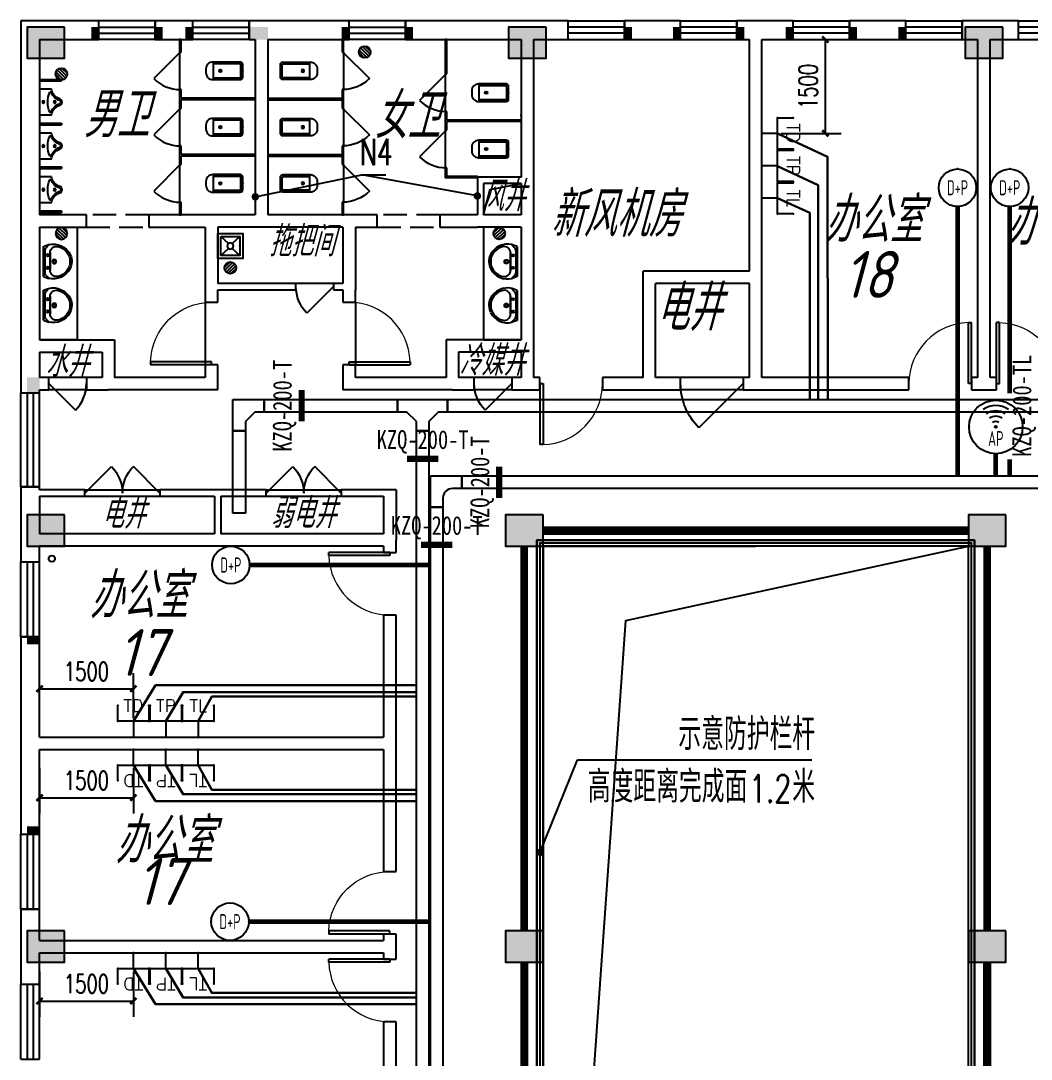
# Model space of a CAD drawing. Extents: x 1398449 to 2142961, y 256969 to 1032940.
# Drawn here: x 1518891 to 1535046, y 581658 to 598258 of the extents above; entities that cross this region are included whole.
import ezdxf
from ezdxf.enums import TextEntityAlignment as Align

# ---------------------------------------------------------------- set-up
doc = ezdxf.new("R2010")
doc.units = 0
doc.header["$LTSCALE"] = 1500
doc.header["$PDSIZE"] = 50
doc.linetypes.add('DASH', pattern=[0.35, 0.25, -0.1])
for name, color, linetype in [('1-建筑底图', 8, 'Continuous'), ('CABLETRAY_PDS', 6, 'Continuous'), ('EQUIP-通讯', 3, 'Continuous'), ('TEL_DIM', 3, 'Continuous'), ('WIRE-综合布线', 5, 'Continuous'), ('光纤点位', 3, 'Continuous'), ('内网桥架', 1, 'Continuous'), ('抗震支吊架', 2, 'Continuous'), ('构造柱', 6, 'Continuous'), ('水', 5, 'Continuous'), ('红机电话', 3, 'Continuous'), ('结构柱子', 253, 'Continuous'), ('蓝机电话', 3, 'Continuous')]:
    doc.layers.add(name, color=color, linetype=linetype)
doc.layers.add('内网线路', color=1, linetype='Continuous', lineweight=30)
doc.styles.add('_TCH_DIM', font='SIMPLEX', dxfattribs={"bigfont": 'GBCBIG'})
doc.styles.add('_TCH_DIM_T3', font='SIMPLEX', dxfattribs={"width": 0.705882, "bigfont": 'GBCBIG'})
doc.styles.add('_TEL_ATTDEF', font='GBENOR', dxfattribs={"width": 0.8, "height": 3, "bigfont": 'GBCBIG'})
doc.styles.add('_TEL_DIM', font='SIMPLEX', dxfattribs={"width": 0.8, "height": 3.5, "bigfont": 'HZTXT'})
doc.styles.add('A_DIM', font='simplex.shx', dxfattribs={"width": 0.7, "bigfont": 'gbcbig.shx'})
doc.styles.add('kzcad', font='', dxfattribs={"width": 0.8})
doc.styles.get("Standard").update_dxf_attribs({"font": 'gbeitc.shx', "bigfont": 'gbcbig.shx'})
doc.styles.get('kzcad').set_extended_font_data('SimSun')
doc.linetypes.add('JIEDI', pattern='A,1.25,-0.25,0.25,-0.25,0.625,["/",Standard,S=0.6,R=0,X=0,Y=-0.3],0.625,-0.25,0.25,-0.25', length=4)
doc.dimstyles.new('_TCH_ARCH&&100', dxfattribs={"dimtxt": 297.5, "dimasz": 100, "dimexe": 250, "dimexo": 300, "dimgap": 126.25, "dimtad": 1, "dimdec": 0, "dimzin": 0, "dimdsep": 46, "dimtxsty": '_TCH_DIM_T3', "dimblk": 'ARCHTICK', "dimcen": 0.09, "dimclrt": 7, "dimazin": 2, "dimtfac": 1, "dimtdec": 0, "dimtix": 1, "dimtmove": 2, "dimatfit": 3, "dimfxl": 1, "dimtolj": 1, "dimtzin": 0, "dimarcsym": 0})

# ---------------------------------------------------------------- blocks, each defined once
blk = doc.blocks.new('gfhtyhtyhrer')
at = {"layer": '构造柱', "color": 0}
for points in [[(-420959, 1373678), (-420959, 1373478), (-421079, 1373678), (-421079, 1373478)], [(-419939, 1373678), (-419939, 1373478), (-420059, 1373678), (-420059, 1373478)], [(-419459, 1373678), (-419459, 1373478), (-419579, 1373678), (-419579, 1373478)], [(-418259, 1373678), (-418259, 1373478), (-418559, 1373678), (-418559, 1373478)], [(-416959, 1373678), (-416959, 1373478), (-417079, 1373678), (-417079, 1373478)], [(-415939, 1373678), (-415939, 1373478), (-416059, 1373678), (-416059, 1373478)], [(-412439, 1373678), (-412439, 1373478), (-412559, 1373678), (-412559, 1373478)], [(-411659, 1373678), (-411659, 1373478), (-411779, 1373678), (-411779, 1373478)], [(-410639, 1373678), (-410639, 1373478), (-410759, 1373678), (-410759, 1373478)], [(-409859, 1373678), (-409859, 1373478), (-409979, 1373678), (-409979, 1373478)], [(-408839, 1373678), (-408839, 1373478), (-408959, 1373678), (-408959, 1373478)], [(-408059, 1373678), (-408059, 1373478), (-408179, 1373678), (-408179, 1373478)], [(-421909, 1367828), (-422109, 1367828), (-421909, 1368078), (-422109, 1368078)], [(-421909, 1363808), (-422109, 1363808), (-421909, 1363928), (-422109, 1363928)], [(-421909, 1360778), (-422109, 1360778), (-421909, 1360898), (-422109, 1360898)]]:
    blk.add_solid(points, dxfattribs=at)
blk = doc.blocks.new('A$C16D95650')
at = {"layer": '结构柱子'}
h = blk.add_hatch(color=6, dxfattribs=at)
h.dxf.hatch_style = 1
h.paths.add_polyline_path([(600, 36500), (0, 36500), (0, 36000), (600, 36000)])
h = blk.add_hatch(color=6, dxfattribs=at)
h.dxf.hatch_style = 1
h.paths.add_polyline_path([(7700, 36500), (7700, 36000), (8300, 36000), (8300, 36500)])
h = blk.add_hatch(color=6, dxfattribs=at)
h.dxf.hatch_style = 1
h.paths.add_polyline_path([(15600, 36500), (15000, 36500), (15000, 36000), (15600, 36000)])
h = blk.add_hatch(color=6, dxfattribs=at)
h.dxf.hatch_style = 1
h.paths.add_polyline_path([(0, 28700), (0, 28200), (600, 28200), (600, 28700)])
h = blk.add_hatch(color=6, dxfattribs=at)
h.dxf.hatch_style = 1
h.paths.add_polyline_path([(7650, 28700), (7650, 28200), (8250, 28200), (8250, 28700)])
h = blk.add_hatch(color=6, dxfattribs=at)
h.dxf.hatch_style = 1
h.paths.add_polyline_path([(15050, 28700), (15050, 28200), (15650, 28200), (15650, 28700)])
h = blk.add_hatch(color=6, dxfattribs=at)
h.dxf.hatch_style = 1
h.paths.add_polyline_path([(0, 22050), (0, 21550), (600, 21550), (600, 22050)])
h = blk.add_hatch(color=6, dxfattribs=at)
h.dxf.hatch_style = 1
h.paths.add_polyline_path([(7650, 22050), (7650, 21550), (8250, 21550), (8250, 22050)])
h = blk.add_hatch(color=6, dxfattribs=at)
h.dxf.hatch_style = 1
h.paths.add_polyline_path([(15650, 22050), (15050, 22050), (15050, 21550), (15650, 21550)])
at = {"layer": '结构柱子', "color": 6}
for points in [[(600, 36500), (0, 36500), (0, 36000), (600, 36000)], [(8300, 36500), (7700, 36500), (7700, 36000), (8300, 36000)], [(15600, 36500), (15000, 36500), (15000, 36000), (15600, 36000)], [(600, 28700), (0, 28700), (0, 28200), (600, 28200)], [(8250, 28700), (7650, 28700), (7650, 28200), (8250, 28200)], [(15650, 28700), (15050, 28700), (15050, 28200), (15650, 28200)], [(600, 22050), (0, 22050), (0, 21550), (600, 21550)], [(8250, 22050), (7650, 22050), (7650, 21550), (8250, 21550)], [(15650, 22050), (15050, 22050), (15050, 21550), (15650, 21550)]]:
    blk.add_lwpolyline(points, close=True, dxfattribs=at)
blk = doc.blocks.new('shui2')
at = {"layer": '水'}
blk.add_circle((450438, 452508), 50, dxfattribs=at)
blk = doc.blocks.new('_E6')
for p, q in [((240, 0), (-240, 0)), ((-237, 0), (239, 0)), ((240, 0), (270, -79)), ((-213, -36), (-271, -91)), ((-240, 0), (-270, -79)), ((-179, -23), (181, -23)), ((141, -105), (-141, -105)), ((-141, -105), (141, -105)), ((217, -37), (274, -95))]:
    blk.add_line(p, q)
for centre, radius in [((-99, -65), 16.3), ((2, -172), 31.6), ((2, -172), 23), ((101, -65), 16.3)]:
    blk.add_circle(centre, radius)
for centre, radius, start, end in [((28, -152), 307, 166.1751, 244.7296), ((-141, -205), 100, 90, 190.5602), ((-179, -73), 50, 90, 133.181), ((-28, -152), 307, 297.0639, 13.8249), ((141, -205), 100, 349.4398, 90), ((181, -73), 50, 44.5607, 90), ((0, -179), 243, 190.5602, 349.4398), ((0, -201), 250, 245.8071, 296.4628), ((28, -152), 307, 266.589, 266.5936)]:
    blk.add_arc(centre, radius, start, end)
at = {"width": 0.8, "flags": 9}
for tag in ['XSIZE', 'YSIZE']:
    blk.add_attdef(tag, (0, 0), '', height=0.5, dxfattribs=at)
blk = doc.blocks.new('$lvtry$00000191')
for p, q in [((-150, -150), (-39, -269)), ((39, -269), (150, -150)), ((-150, -450), (-39, -331)), ((39, -331), (150, -450))]:
    blk.add_line(p, q)
for points in [[(200, -500), (200, -100), (-200, -100), (-200, -500)], [(150, -450), (150, -150), (-150, -150), (-150, -450)]]:
    blk.add_lwpolyline(points, close=True)
blk.add_circle((0, -300), 50)
blk.add_point((0, -150))
blk = doc.blocks.new('$DorLib2D$00000114')
at = {"color": 0}
blk.add_line((0.5, 0), (-0.207, 0.707), dxfattribs=at)
blk.add_arc((0.5, 0), 1, 135, 180, dxfattribs=at)
blk = doc.blocks.new('$DorLib2D$00000213')
at = {"color": 0, "linetype": 'DASH', "const_width": 0.02}
blk.add_lwpolyline([(0.5, 0), (-0.5, 0)], dxfattribs=at)
blk = doc.blocks.new('$TCHSYS$WIN2D')
for p, q in [((-0.5, 0.5), (0.5, 0.5)), ((-0.5, 0.5), (-0.5, -0.5)), ((0.5, 0.5), (0.5, -0.5)), ((0.5, 0.167), (-0.5, 0.167)), ((0.5, -0.167), (-0.5, -0.167)), ((-0.5, -0.5), (0.5, -0.5))]:
    blk.add_line(p, q)
blk = doc.blocks.new('$TwtSys$00000141')
for p, q in [((-94, 8), (-10, 92)), ((-94, 8), (-10, 92)), ((-87, -35), (35, 87)), ((-87, -35), (35, 87)), ((-66, -66), (66, 66)), ((-66, -66), (66, 66)), ((-32, -87), (88, 33)), ((-32, -87), (88, 33)), ((11, -92), (92, -11)), ((11, -92), (92, -11))]:
    blk.add_line(p, q)
blk.add_circle((0, 0), 94)
blk.add_circle((0, 0), 94)
blk = doc.blocks.new('$lvtry$00000200')
at = {"color": 0}
for p, q in [((-110, -40, 0), (-110, -470, 0)), ((100, -30, 0), (-100, -30, 0)), ((110, -470, 0), (110, -40, 0))]:
    blk.add_line(p, q, dxfattribs=at)
at = {"color": 0, "elevation": 0}
blk.add_lwpolyline([(100, 0), (-100, 0, 0.414214), (-140, -40), (-140, -480, 0.414214), (-30, -590), (30, -590, 0.414214), (140, -480), (140, -40, 0.414214)], format="xyb", close=True, dxfattribs=at)
blk.add_lwpolyline([(140, -470), (-140, -470)], dxfattribs=at)
at = {"color": 0}
blk.add_circle((0, -359, 0), 20, dxfattribs=at)
for centre, start, end in [((-100, -40, 0), 90, 180), ((100, -40, 0), 0, 90)]:
    blk.add_arc(centre, 10, start, end, dxfattribs=at)
for p in [(0, 0), (0, -359, 0)]:
    blk.add_point(p, dxfattribs=at)
blk = doc.blocks.new('$lvtry$00000222')
at = {"color": 0, "elevation": 0}
blk.add_lwpolyline([(-205, -191), (-205, 0), (205, 0), (205, -191, 0.268068), (51, -323, -0.317765), (0, -360, -0.317765), (-51, -323, 0.268068)], format="xyb", close=True, dxfattribs=at)
at = {"color": 0}
for centre in [(0, -60, 0), (0, -242, 0)]:
    blk.add_circle(centre, 20, dxfattribs=at)
for centre, radius, start, end in [((-152, -175, 0), 10, 114.1084, 248.1394), ((5, -526, 0), 395, 66.6675, 114.1084), ((158, -173, 0), 10, 290.4941, 66.6675), ((-243, -401, 0), 233, 19.2639, 68.1394), ((0, -316, 0), 24, 199.2639, 269.4998), ((0, -316, 0), 24, 270.5002, 340.7361), ((243, -401, 0), 233, 110.4941, 160.7361)]:
    blk.add_arc(centre, radius, start, end, dxfattribs=at)
for p in [(0, -60, 0), (0, -242, 0)]:
    blk.add_point(p, dxfattribs=at)
blk = doc.blocks.new('$DorLib2D$00000001')
for p, q in [((0.45, 0.975), (0.5, 0.975)), ((0.45, 0), (0.45, 0.975)), ((0.5, 0), (0.5, 0.975)), ((0.5, 0), (0.45, 0))]:
    blk.add_line(p, q)
at = {"lineweight": 13}
blk.add_arc((0.475, 0), 0.975, 91.4693, 180, dxfattribs=at)
blk = doc.blocks.new('$DorLib2D$00000116')
at = {"color": 0}
for p, q in [((-0.5, 0), (-0.146, 0.354)), ((0.5, 0), (0.146, 0.354))]:
    blk.add_line(p, q, dxfattribs=at)
for centre, start, end in [((-0.5, 0), 0, 45), ((0.5, 0), 135, 180)]:
    blk.add_arc(centre, 0.5, start, end, dxfattribs=at)
blk = doc.blocks.new('1-三层建筑底图')
at = {"layer": '1-建筑底图'}
for p, q in [((1050, 36600), (-200, 36600)), ((-200, 36600), (-200, 33400)), ((1050, 36300), (1050, 36600)), ((2550, 36600), (1950, 36600)), ((1950, 36600), (1950, 36300)), ((2550, 36300), (2550, 36600)), ((3650, 36600), (3450, 36600)), ((3450, 36600), (3450, 36300)), ((5050, 36600), (3650, 36600)), ((5050, 36300), (5050, 36600)), ((7900, 36600), (5950, 36600)), ((5950, 36600), (5950, 36300)), ((8550, 36600), (7900, 36600)), ((8550, 36300), (8550, 36600)), ((10350, 36600), (9450, 36600)), ((9450, 36600), (9450, 36300)), ((10350, 36300), (10350, 36600)), ((11550, 36600), (11250, 36600)), ((11250, 36600), (11250, 36300)), ((12150, 36600), (11550, 36600)), ((12150, 36300), (12150, 36600)), ((13950, 36600), (13050, 36600)), ((13050, 36600), (13050, 36300)), ((13950, 36300), (13950, 36600)), ((15200, 36600), (14850, 36600)), ((14850, 36600), (14850, 36300)), ((15750, 36600), (15200, 36600)), ((15750, 36300), (15750, 36600)), ((100, 36300), (1050, 36300)), ((100, 36300), (100, 33500)), ((1950, 36300), (2550, 36300)), ((2337.5, 36300), (2337.5, 36100)), ((2362.5, 36300), (2337.5, 36300)), ((2362.5, 36100), (2362.5, 36300)), ((3450, 36300), (3550, 36300)), ((3550, 36300), (3550, 33500)), ((3750, 36300), (5050, 36300)), ((3750, 36300), (3750, 33500)), ((4937.5, 36300), (4937.5, 36100)), ((4962.5, 36300), (4937.5, 36300)), ((4962.5, 36100), (4962.5, 36300)), ((5950, 36300), (7800, 36300)), ((6587.5, 36300), (6587.5, 35750)), ((6612.5, 36300), (6587.5, 36300)), ((6612.5, 35750), (6612.5, 36300)), ((7800, 36300), (7800, 34100)), ((8000, 36300), (8550, 36300)), ((8000, 36300), (8000, 34100)), ((9450, 36300), (10350, 36300)), ((11250, 36300), (11450, 36300)), ((11450, 32600), (11450, 36300)), ((11650, 32500), (11650, 36300)), ((11650, 36300), (12150, 36300)), ((13050, 36300), (13950, 36300)), ((14850, 36300), (15100, 36300)), ((15100, 30900), (15100, 36300)), ((15300, 30900), (15300, 36300)), ((15300, 36300), (15750, 36300)), ((2337.5, 36100), (2337.5, 35500)), ((2337.5, 36100), (2362.5, 36100)), ((4937.5, 36100), (4962.5, 36100)), ((4962.5, 36100), (4962.5, 35500)), ((6587.5, 35750), (6612.5, 35750)), ((6587.5, 35750), (6587.5, 35150)), ((100, 35662.5), (450, 35662.5)), ((100, 35662.5), (100, 35637.5)), ((100, 35637.5), (450, 35637.5)), ((450, 35662.5), (450, 35637.5)), ((2362.5, 35500), (2337.5, 35500)), ((2337.5, 35500), (2337.5, 35350)), ((2362.5, 35362.5), (2362.5, 35500)), ((3550, 35362.5), (2362.5, 35362.5)), ((3550, 35337.5), (3550, 35362.5)), ((3750, 35362.5), (4937.5, 35362.5)), ((3750, 35362.5), (3750, 35337.5)), ((4962.5, 35500), (4937.5, 35500)), ((4937.5, 35500), (4937.5, 35362.5)), ((4962.5, 35350), (4962.5, 35500)), ((2337.5, 35350), (2337.5, 35200)), ((2337.5, 35200), (2337.5, 34600)), ((2337.5, 35200), (2362.5, 35200)), ((2362.5, 35200), (2362.5, 35337.5)), ((3550, 35337.5), (2362.5, 35337.5)), ((3750, 35337.5), (4937.5, 35337.5)), ((4937.5, 35337.5), (4937.5, 35200)), ((4937.5, 35200), (4962.5, 35200)), ((4962.5, 35200), (4962.5, 35350)), ((4962.5, 35200), (4962.5, 34600)), ((6612.5, 35150), (6587.5, 35150)), ((6587.5, 35150), (6587.5, 35000)), ((6612.5, 35012.5), (6612.5, 35150)), ((7800, 35075), (7800, 35100)), ((100, 34962.5), (450, 34962.5)), ((100, 34962.5), (100, 34937.5)), ((100, 34937.5), (450, 34937.5)), ((450, 34962.5), (450, 34937.5)), ((6587.5, 35000), (6587.5, 34850)), ((7800, 35012.5), (6612.5, 35012.5)), ((6612.5, 34850), (6612.5, 34987.5)), ((7800, 34987.5), (6612.5, 34987.5)), ((7800, 34987.5), (7800, 35012.5)), ((6587.5, 34850), (6587.5, 34250)), ((6587.5, 34850), (6612.5, 34850)), ((2362.5, 34600), (2337.5, 34600)), ((2337.5, 34600), (2337.5, 34450)), ((2362.5, 34462.5), (2362.5, 34600)), ((4962.5, 34600), (4937.5, 34600)), ((4937.5, 34600), (4937.5, 34462.5)), ((4962.5, 34450), (4962.5, 34600)), ((2337.5, 34450), (2337.5, 34300)), ((3550, 34462.5), (2362.5, 34462.5)), ((2362.5, 34300), (2362.5, 34437.5)), ((3550, 34437.5), (2362.5, 34437.5)), ((3550, 34437.5), (3550, 34462.5)), ((3750, 34462.5), (4937.5, 34462.5)), ((3750, 34462.5), (3750, 34437.5)), ((3750, 34437.5), (4937.5, 34437.5)), ((4937.5, 34437.5), (4937.5, 34300)), ((4962.5, 34300), (4962.5, 34450)), ((100, 34262.5), (450, 34262.5)), ((100, 34262.5), (100, 34237.5)), ((100, 34237.5), (450, 34237.5)), ((450, 34262.5), (450, 34237.5)), ((2337.5, 34300), (2337.5, 33700)), ((2337.5, 34300), (2362.5, 34300)), ((4937.5, 34300), (4962.5, 34300)), ((4962.5, 34300), (4962.5, 33700)), ((6612.5, 34250), (6587.5, 34250)), ((6587.5, 34250), (6587.5, 34087.5)), ((6612.5, 34112.5), (6612.5, 34250)), ((3550, 33786.7), (5250.8, 34134.7)), ((7100, 33800), (5250.8, 34134.7)), ((5250.8, 34134.7), (5635.3, 34134.7)), ((7100, 34087.5), (6587.5, 34087.5)), ((7100, 34112.5), (6612.5, 34112.5)), ((7800, 34100), (7100, 34100)), ((7100, 34100), (7100, 33500)), ((8000, 34100), (8000, 33400)), ((7800, 34000), (7200, 34000)), ((7200, 34000), (7200, 33500)), ((7800, 34000), (7800, 33500)), ((2362.5, 33700), (2337.5, 33700)), ((2337.5, 33700), (2337.5, 33500)), ((2362.5, 33500), (2362.5, 33700)), ((4962.5, 33700), (4937.5, 33700)), ((4937.5, 33700), (4937.5, 33500)), ((4962.5, 33500), (4962.5, 33700)), ((100, 33562.5), (450, 33562.5)), ((100, 33562.5), (100, 33537.5)), ((100, 33537.5), (450, 33537.5)), ((450, 33562.5), (450, 33537.5)), ((-200, 33400), (-200, 31400)), ((850, 33500), (100, 33500)), ((850, 33300), (850, 33500)), ((2850, 33500), (1850, 33500)), ((1850, 33500), (1850, 33300)), ((2337.5, 33500), (2362.5, 33500)), ((3550, 33500), (2850, 33500)), ((5050, 33500), (3750, 33500)), ((4937.5, 33500), (4962.5, 33500)), ((5500, 33500), (5050, 33500)), ((5500, 33300), (5500, 33500)), ((7100, 33500), (6500, 33500)), ((6500, 33500), (6500, 33300)), ((7800, 33500), (7200, 33500)), ((8000, 33400), (8000, 31400)), ((100, 33300), (100, 31500)), ((100, 33300), (850, 33300)), ((1850, 33300), (2750, 33300)), ((2750, 33300), (2750, 32300)), ((2950, 33300), (2950, 32400)), ((3650, 33300), (2950, 33300)), ((4950, 33300), (3650, 33300)), ((4950, 33300), (4950, 32400)), ((5150, 33300), (5150, 32300)), ((5150, 33300), (5500, 33300)), ((6500, 33300), (7100, 33300)), ((7800, 33300), (7100, 33300)), ((7800, 33300), (7800, 31500)), ((9750, 30900), (9750, 32600)), ((11450, 32600), (9750, 32600)), ((4200, 32400), (2950, 32400)), ((4800, 32400), (4200, 32400)), ((4200, 32300), (4200, 32400)), ((4950, 32400), (4800, 32400)), ((4800, 32400), (4800, 32300)), ((9950, 30900), (9950, 32400)), ((11450, 32400), (9950, 32400)), ((11450, 30900), (11450, 32400)), ((11650, 30900), (11650, 32500)), ((2750, 32300), (2750, 32100)), ((2950, 32300), (4200, 32300)), ((2950, 32100), (2950, 32300)), ((4800, 32300), (4950, 32300)), ((4950, 32300), (4950, 32100)), ((5150, 32100), (5150, 32300)), ((2750, 32100), (2750, 31100)), ((2750, 32100), (2950, 32100)), ((4950, 32100), (5150, 32100)), ((5150, 32100), (5150, 31100)), ((-200, 31400), (-200, 30800)), ((100, 31500), (1300, 31500)), ((1300, 31500), (1300, 30900)), ((7800, 31500), (6600, 31500)), ((6600, 31500), (6600, 30900)), ((8000, 31400), (8000, 30900)), ((100, 31300), (100, 30900)), ((100, 31300), (1100, 31300)), ((1100, 31300), (1100, 30900)), ((7800, 31300), (6800, 31300)), ((6800, 31300), (6800, 30900)), ((7800, 31300), (7800, 30900)), ((2950, 31100), (2750, 31100)), ((2750, 31100), (2750, 30900)), ((2950, 30700), (2950, 31100)), ((5150, 31100), (4950, 31100)), ((4950, 31100), (4950, 30700)), ((5150, 30900), (5150, 31100)), ((250, 30900), (100, 30900)), ((250, 30700), (250, 30900)), ((850, 30900), (250, 30900)), ((1100, 30900), (850, 30900)), ((850, 30900), (850, 30700)), ((2750, 30900), (1300, 30900)), ((6600, 30900), (5150, 30900)), ((7050, 30900), (6800, 30900)), ((7650, 30900), (7050, 30900)), ((7050, 30700), (7050, 30900)), ((7800, 30900), (7650, 30900)), ((7650, 30900), (7650, 30700)), ((8100, 30900), (8000, 30900)), ((8100, 30700), (8100, 30900)), ((9750, 30900), (9100, 30900)), ((9100, 30900), (9100, 30700)), ((10350, 30900), (9950, 30900)), ((11350, 30900), (10350, 30900)), ((10350, 30700), (10350, 30900)), ((11450, 30900), (11350, 30900)), ((11350, 30900), (11350, 30700)), ((14000, 30900), (11650, 30900)), ((14000, 30700), (14000, 30900)), ((15100, 30900), (15000, 30900)), ((15000, 30900), (15000, 30700)), ((15400, 30900), (15300, 30900)), ((15400, 30700), (15400, 30900)), ((-200, 30800), (-200, 30650)), ((-200, 30650), (100, 30650)), ((100, 30650), (100, 30700)), ((100, 30700), (250, 30700)), ((850, 30700), (250, 30700)), ((850, 30700), (1200, 30700)), ((2950, 30700), (1200, 30700)), ((6700, 30700), (4950, 30700)), ((6700, 30700), (7050, 30700)), ((7650, 30700), (7050, 30700)), ((7650, 30700), (7900, 30700)), ((7900, 30700), (8100, 30700)), ((9100, 30700), (9850, 30700)), ((9850, 30700), (10350, 30700)), ((11350, 30700), (10350, 30700)), ((11350, 30700), (11550, 30700)), ((11550, 30700), (14000, 30700)), ((15000, 30700), (15200, 30700)), ((15200, 30700), (15400, 30700)), ((100, 29150), (-200, 29150)), ((-200, 29150), (-200, 29050)), ((100, 29100), (100, 29150)), ((825, 29100), (100, 29100)), ((825, 29000), (825, 29100)), ((825, 29100), (2025, 29100)), ((2950, 29100), (2025, 29100)), ((2025, 29100), (2025, 29000)), ((3725, 29100), (2950, 29100)), ((3725, 29000), (3725, 29100)), ((3725, 29100), (4925, 29100)), ((5800, 29100), (4925, 29100)), ((4925, 29100), (4925, 29000)), ((5800, 29100), (5800, 28300)), ((-200, 29050), (-200, 28300)), ((100, 29000), (825, 29000)), ((100, 29000), (100, 28400)), ((825, 29000), (2025, 29000)), ((2025, 29000), (2900, 29000)), ((2900, 29000), (2900, 28400)), ((3000, 29000), (3000, 28400)), ((3000, 29000), (3725, 29000)), ((3725, 29000), (4925, 29000)), ((4925, 29000), (5600, 29000)), ((5600, 29000), (5600, 28400)), ((2900, 28400), (100, 28400)), ((5600, 28400), (3000, 28400)), ((-200, 28300), (-200, 27950)), ((5800, 28100), (5800, 28300)), ((2950, 28200), (100, 28200)), ((100, 27950), (100, 28200)), ((5600, 28200), (2950, 28200)), ((5600, 28200), (5600, 28100)), ((5600, 28100), (5800, 28100)), ((-200, 27950), (100, 27950)), ((5800, 27100), (5600, 27100)), ((5600, 27100), (5600, 25150)), ((5800, 25050), (5800, 27100)), ((100, 26750), (-200, 26750)), ((-200, 26750), (-200, 25050)), ((100, 25150), (100, 26750)), ((100, 25150), (5600, 25150)), ((-200, 25050), (-200, 23600)), ((100, 24950), (5600, 24950)), ((100, 23600), (100, 24950)), ((5600, 24950), (5600, 23000)), ((5800, 23000), (5800, 25050)), ((8105.7, 23307.6), (8699.8, 24784.8)), ((8699.8, 24784.8), (12447.4, 24784.8)), ((-200, 23600), (100, 23600)), ((5600, 23000), (5800, 23000)), ((100, 22400), (-200, 22400)), ((-200, 22400), (-200, 21800)), ((100, 21900), (100, 22400)), ((5800, 22000), (5600, 22000)), ((5600, 22000), (5600, 21900)), ((5800, 21800), (5800, 22000)), ((-200, 21800), (-200, 21200)), ((100, 21900), (5600, 21900)), ((5800, 21600), (5800, 21800)), ((100, 21700), (5600, 21700)), ((100, 21200), (100, 21700)), ((5600, 21700), (5600, 21600)), ((5600, 21600), (5800, 21600)), ((-200, 21200), (100, 21200)), ((5600, 20600), (5600, 13800)), ((5800, 20600), (5600, 20600)), ((5800, 13800), (5800, 20600))]:
    blk.add_line(p, q, dxfattribs=at)
at = {"layer": '1-建筑底图', "linetype": 'DASH'}
for p, q in [((1850, 33500), (850, 33500)), ((6500, 33500), (5500, 33500)), ((850, 33300), (1850, 33300)), ((5500, 33300), (6500, 33300))]:
    blk.add_line(p, q, dxfattribs=at)
at = {"layer": '1-建筑底图'}
for points in [[(7200, 33500), (7307.2, 33902.4), (7800, 34000)], [(100, 33300), (700, 33300), (700, 31500), (100, 31500)], [(7800, 33300), (7200, 33300), (7200, 31500), (7800, 31500)], [(12900, 8200), (8050, 8200), (8050, 28300), (11550, 28300)], [(12900, 8200), (15050, 8200), (15050, 28300), (11550, 28300)], [(12900, 8300), (8150, 8300), (8150, 28200), (11550, 28200)], [(8150, 8300), (9476.1, 27010.7), (14950, 28200)], [(12900, 8300), (14950, 8300), (14950, 28200), (11550, 28200)]]:
    blk.add_lwpolyline(points, dxfattribs=at)
at = {"layer": '1-建筑底图', "const_width": 60}
for points in [[(3520.6, 33780.7, 1), (3579.4, 33792.7, 1)], [(7129.5, 33794.7, 1), (7070.5, 33805.3, 1)], [(8094.5, 23279.8, 1), (8116.9, 23335.5, 1)]]:
    blk.add_lwpolyline(points, format="xyb", close=True, dxfattribs=at)
at = {"layer": '1-建筑底图'}
for points in [[(8050, 8200), (15050, 8200), (15050, 28300), (8050, 28300)], [(8050, 28300), (15050, 28300), (15050, 8200), (8050, 8200)], [(8100, 8250), (15000, 8250), (15000, 28250), (8100, 28250)], [(8150, 8300), (14950, 8300), (14950, 28200), (8150, 28200)]]:
    blk.add_lwpolyline(points, close=True, dxfattribs=at)
for name, p, xscale, yscale, zscale, rotation in [('$TCHSYS$WIN2D', (1500, 36450), -900, -300, -900, 7.525340350866827e-09), ('$TCHSYS$WIN2D', (3000, 36450), -900, -300, -900, 7.525340350866827e-09), ('$TCHSYS$WIN2D', (5500, 36450), -900, -300, -900, 7.525420286924602e-09), ('$TCHSYS$WIN2D', (9000, 36450), 900, -300, 900, 359.9999999967746), ('$TCHSYS$WIN2D', (10800, 36450), 900, -300, 900, 359.9999999967746), ('$DorLib2D$00000114', (2350, 35800), -600, -600, 25, 270.0000036838261), ('$DorLib2D$00000114', (4950, 35800), -600, 600, 25, 269.9999963161738), ('$DorLib2D$00000114', (6600, 35450), -600, -600, 25, 270.0000036838281), ('$DorLib2D$00000114', (2350, 34900), -600, -600, 25, 270.0000036838258), ('$DorLib2D$00000114', (4950, 34900), -600, 600, 25, 269.9999963161742), ('$DorLib2D$00000114', (6600, 34550), -600, -600, 25, 270.0000036838258), ('$DorLib2D$00000114', (2350, 34000), -600, -600, 25, 270.000004071598), ('$DorLib2D$00000114', (4950, 34000), -600, 600, 25, 269.999995928402), ('$DorLib2D$00000114', (4500, 32350), -600, 600, 100, 179.9999999989692), ('$DorLib2D$00000001', (2850, 31600), 1000, -1000, 1000, 270.0000000017075), ('$DorLib2D$00000001', (5050, 31600), 1000, 1000, 1000, 269.9999999985059), ('$DorLib2D$00000001', (14500, 30800), -1000, -1000, -1000, 179.9999998925217), ('$DorLib2D$00000001', (15900, 30800), 1000, -1000, 1000, 179.9999999008007), ('$DorLib2D$00000114', (550, 30800), 600, 600, 199.9999999979918, 180), ('$DorLib2D$00000114', (7350, 30800), -600, 600, 199.9999983671296, 179.9999998655695), ('$DorLib2D$00000001', (8600, 30800), 1000, 1000, 199.9999987617775, 179.9999998925217), ('$DorLib2D$00000114', (10850, 30800), -1000, 1000, 199.9999987617775, 179.9999998925211), ('$TCHSYS$WIN2D', (-50, 29900), -1500, -300, -1500, 269.9999999999352), ('$DorLib2D$00000213', (11550, 28450), 6800, -6800, 100, 2.814413246623434e-05), ('$DorLib2D$00000213', (7850, 25125), 6150, -6150, 100, 90.00002814413247), ('$DorLib2D$00000213', (15250, 25125), 6150, -6150, 100, 90.00002814413247), ('$DorLib2D$00000001', (5700, 27600), -1000, -1000, -1000, 270.000000013335), ('$TCHSYS$WIN2D', (-50, 27350), -1200, -300, -1200, 270.0000000000071), ('$TCHSYS$WIN2D', (-50, 23000), -1200, -300, -1200, 269.9999999999887), ('$DorLib2D$00000001', (5700, 22500), 1000, -1000, 1000, 270.000000013334), ('$DorLib2D$00000001', (5700, 21100), -1000, -1000, -1000, 270.0000000120942), ('$DorLib2D$00000213', (7850, 18300), 6500, -6500, 100, 90.00002814413247), ('$DorLib2D$00000213', (15250, 18300), 6500, -6500, 100, 90.00002814413247), ('$TCHSYS$WIN2D', (-50, 20600), -1200, -300, -1200, 269.999999999989)]:
    blk.add_blockref(name, p, dxfattribs=dict(at, xscale=xscale, yscale=yscale, zscale=zscale, rotation=rotation))
for name, p, xscale, yscale, zscale in [('$TCHSYS$WIN2D', (12600, 36450), 900, -300, 900), ('$TCHSYS$WIN2D', (14400, 36450), 900, -300, 900), ('$TCHSYS$WIN2D', (16200, 36450), 900, -300, 900), ('$DorLib2D$00000116', (1425, 29050), -1200, 1200, 100), ('$DorLib2D$00000116', (4325, 29050), -1200, 1200, 100)]:
    blk.add_blockref(name, p, dxfattribs=dict(at, xscale=xscale, yscale=yscale, zscale=zscale))
for name, p in [('gfhtyhtyhrer', (422009.4, -1337177.6)), ('A$C16D95650', (-100, 0)), ('$TwtSys$00000141', (7450, 33200)), ('$TwtSys$00000141', (3150, 32650)), ('shui2', (-450141.7, -424508.2))]:
    blk.add_blockref(name, p, dxfattribs=at)
for name, p, rotation in [('$TwtSys$00000141', (5300, 36100), 270), ('$lvtry$00000200', (3350, 35800, -400), 270.0000036837288), ('$TwtSys$00000141', (450, 35750), 270), ('$lvtry$00000200', (7600, 35450, -400), 270.0000036837288), ('$lvtry$00000200', (3350, 34900, -400), 270.0000036837288), ('$lvtry$00000200', (7600, 34550, -400), 270.0000036837288), ('$lvtry$00000200', (3350, 34000, -400), 270.0000036837288), ('_E6', (7735.6, 32750.9), 270), ('_E6', (7735.6, 32050.9), 270)]:
    blk.add_blockref(name, p, dxfattribs=dict(at, rotation=rotation))
for name, p, yscale, rotation in [('$lvtry$00000200', (3950, 35800, -400), -0.9999999999999895, 269.9999963162712), ('$lvtry$00000222', (100, 35300, 0), -1, 270.000000000788), ('$lvtry$00000200', (3950, 34900, -400), -0.9999999999999897, 269.9999963162712), ('$lvtry$00000222', (100, 34600, 0), -1, 270.000000000788), ('$lvtry$00000222', (100, 33900, 0), -1, 270.000000000788), ('$lvtry$00000200', (3950, 34000, -400), -0.9999999999999896, 269.9999963162712), ('$TwtSys$00000141', (450, 33200), -1, 180), ('$lvtry$00000191', (3450, 33000), -1, 90)]:
    blk.add_blockref(name, p, dxfattribs=dict(at, yscale=yscale, rotation=rotation))
at = {"layer": '1-建筑底图', "xscale": -1, "rotation": 90}
for p in [(164.4, 32752.4), (164.4, 32052.4)]:
    blk.add_blockref('_E6', p, dxfattribs=at)
at = {"layer": '1-建筑底图'}
for s, height, p in [('女卫', 723.4, (5452, 34717.8)), ('男卫', 723.4, (805.3, 34737.3)), ('风井', 482.27, (7163.2, 33556.9)), ('新风机房', 723.4, (8267.6, 33146)), ('办公室', 723.4, (12641.6, 33056)), ('办公室', 723.4, (15547.6, 33006)), ('拖把间', 482.27, (3771.3, 32833.2)), ('18', 750, (12943.4, 32169.9)), ('电井', 723.4, (9950, 31650)), ('水井', 482.27, (194.9, 30907.3)), ('冷媒井', 482.27, (6813, 30928.8)), ('电井', 482.27, (1090.5, 28484.8)), ('弱电井', 482.27, (3792.8, 28489.8)), ('办公室', 723.4, (897.8, 27051.7)), ('17', 750, (1339.5, 26126.4)), ('办公室', 723.4, (1307.6, 23134)), ('17', 750, (1641.4, 22465.8))]:
    blk.add_text(s, height=height, dxfattribs=at).set_placement(p)
for s, height, style, width, p in [('N4', 420, 'A_DIM', 0.7, (5216.9, 34292.2)), ('1.2', 446.25, '_TCH_DIM', 0.705882, (11444.7, 24102.3))]:
    blk.add_text(s, height=height, dxfattribs=dict(at, style=style, width=width)).set_placement(p)
at = {"layer": '1-建筑底图', "style": '_TCH_DIM'}
for s, height, p in [('示意防护栏杆', 506.38, (10313.9, 24942.3)), ('高度距离完成面', 506.38, (8864.3, 24102.3)), ('米', 506.4, (12134.7, 24102.3))]:
    blk.add_text(s, height=height, dxfattribs=at).set_placement(p)
blk = doc.blocks.new('$equip_U$00000080(win7-PC-hzk)')
blk.add_circle((0, 0.5), 0.5)
for p in [(0, 0.999), (-0.5, 0.5), (0.5, 0.5)]:
    blk.add_point(p)
at = {"color": 7, "style": '_TEL_DIM', "width": 0.7}
blk.add_attdef('$TEXT$', text='', height=0.4, dxfattribs=at).set_placement((0, 0.5), align=Align.MIDDLE_CENTER)
at = {"color": 7, "style": '_TEL_DIM', "flags": 1}
for tag in ['A', 'REMARK']:
    blk.add_attdef(tag, text='', height=0.00002, dxfattribs=at).set_placement((0, 0), align=Align.MIDDLE_CENTER)
blk = doc.blocks.new('$equip_U$00000091(win7-PC-hzk)')
for radius in [0.714, 0.0272]:
    blk.add_circle((0, 0), radius)
for radius in [0.571, 0.428, 0.285, 0.143]:
    blk.add_arc((0, 0), radius, 53.7049, 126.2951)
for p in [(0, 0.714), (-0.714, 0), (0.714, 0), (0, -0.714)]:
    blk.add_point(p)
at = {"color": 7, "style": '_TEL_DIM', "flags": 1}
for tag in ['A', 'REMARK']:
    blk.add_attdef(tag, text='', height=0.00002, dxfattribs=at).set_placement((0, 0), align=Align.MIDDLE_CENTER)
at = {"color": 7, "style": '_TEL_DIM', "width": 0.7}
blk.add_attdef('$TEXT$', text='', height=0.4, dxfattribs=at).set_placement((0, -0.31), align=Align.MIDDLE_CENTER)
blk = doc.blocks.new('$equip$00001867')
for p, q in [((-0.5, 0.499), (-0.5, 0.999)), ((0.5, 0.999), (0.5, 0.499)), ((0.5, 0.499), (-0.5, 0.499)), ((0, 0.5), (0, 0))]:
    blk.add_line(p, q)
for p in [(-0.5, 0.999), (0.5, 0.999), (-0.5, 0.499), (0.5, 0.499), (0, 0)]:
    blk.add_point(p)
at = {"color": 7, "style": '_TEL_DIM'}
blk.add_attdef('$TEXT$', text='', height=0.4, dxfattribs=at).set_placement((0, 0.999), align=Align.MIDDLE_CENTER)
at = {"color": 7, "style": '_TEL_DIM', "flags": 1}
blk.add_attdef('A', text='', height=0.00002, dxfattribs=at).set_placement((0, 0), align=Align.MIDDLE_CENTER)
blk = doc.blocks.new('$equip$00002670')
for p, q in [((-0.5, 0.499), (-0.5, 0.999)), ((0.5, 0.999), (0.5, 0.499)), ((0.5, 0.499), (-0.5, 0.499)), ((0, 0.5), (0, 0))]:
    blk.add_line(p, q)
for p in [(-0.5, 0.999), (0.5, 0.999), (-0.5, 0.499), (0.5, 0.499), (0, 0)]:
    blk.add_point(p)
at = {"color": 7, "style": '_TEL_DIM'}
blk.add_attdef('$TEXT$', text='', height=0.4, dxfattribs=at).set_placement((0, 0.999), align=Align.MIDDLE_CENTER)
at = {"color": 7, "style": '_TEL_DIM', "flags": 1}
blk.add_attdef('A', text='', height=0.000025, dxfattribs=at).set_placement((0, 0), align=Align.MIDDLE_CENTER)
blk = doc.blocks.new('_ArchTick')
at = {"color": 0, "linetype": 'ByBlock', "const_width": 0.4}
blk.add_lwpolyline([(-0.5, -0.5), (0.5, 0.5)], dxfattribs=at)
blk = doc.blocks.new('*D1170')
at = {"layer": 'Defpoints', "color": 0, "transparency": 16777216}
for p in [(1530741, 597958), (1531755, 597958), (1530741, 596458)]:
    blk.add_point(p, dxfattribs=at)
at = {"layer": 'TEL_DIM', "color": 0, "lineweight": -2, "transparency": 16777216}
for p, q in [((1531041, 597958), (1532005, 597958)), ((1531755, 596458), (1531755, 597958)), ((1531041, 596458), (1532005, 596458))]:
    blk.add_line(p, q, dxfattribs=at)
at = {"layer": 'TEL_DIM', "color": 0, "lineweight": -2, "transparency": 16777216, "xscale": 100, "yscale": 100, "zscale": 100}
for p, rotation in [((1531755, 597958), 90), ((1531755, 596458), 270)]:
    blk.add_blockref('_ArchTick', p, dxfattribs=dict(at, rotation=rotation))
at = {"layer": 'TEL_DIM', "color": 7, "transparency": 16777216, "insert": (1531480, 597208), "char_height": 297.5, "attachment_point": 5, "rotation": 90, "style": '_TCH_DIM_T3'}
blk.add_mtext('\\A1;1500', dxfattribs=at)
blk = doc.blocks.new('*D1180')
at = {"layer": 'Defpoints', "color": 0, "transparency": 16777216}
for p in [(1519191, 583358), (1520691, 583358), (1520691, 582588)]:
    blk.add_point(p, dxfattribs=at)
at = {"layer": 'TEL_DIM', "color": 0, "lineweight": -2, "transparency": 16777216}
for p, q in [((1519191, 583058), (1519191, 582338)), ((1520691, 583058), (1520691, 582338)), ((1519191, 582588), (1520691, 582588))]:
    blk.add_line(p, q, dxfattribs=at)
at = {"layer": 'TEL_DIM', "color": 0, "lineweight": -2, "transparency": 16777216, "xscale": 100, "yscale": 100, "zscale": 100, "rotation": 180}
blk.add_blockref('_ArchTick', (1519191, 582588), dxfattribs=at)
at = {"layer": 'TEL_DIM', "color": 0, "lineweight": -2, "transparency": 16777216, "xscale": 100, "yscale": 100, "zscale": 100}
blk.add_blockref('_ArchTick', (1520691, 582588), dxfattribs=at)
at = {"layer": 'TEL_DIM', "color": 7, "transparency": 16777216, "insert": (1519941, 582863), "char_height": 297.5, "attachment_point": 5, "style": '_TCH_DIM_T3'}
blk.add_mtext('\\A1;1500', dxfattribs=at)
blk = doc.blocks.new('*D1181')
at = {"layer": 'Defpoints', "color": 0, "transparency": 16777216}
for p in [(1519191, 586608), (1520691, 586608), (1520691, 585838)]:
    blk.add_point(p, dxfattribs=at)
at = {"layer": 'TEL_DIM', "color": 0, "lineweight": -2, "transparency": 16777216}
for p, q in [((1519191, 586308), (1519191, 585588)), ((1520691, 586308), (1520691, 585588)), ((1519191, 585838), (1520691, 585838))]:
    blk.add_line(p, q, dxfattribs=at)
at = {"layer": 'TEL_DIM', "color": 0, "lineweight": -2, "transparency": 16777216, "xscale": 100, "yscale": 100, "zscale": 100, "rotation": 180}
blk.add_blockref('_ArchTick', (1519191, 585838), dxfattribs=at)
at = {"layer": 'TEL_DIM', "color": 0, "lineweight": -2, "transparency": 16777216, "xscale": 100, "yscale": 100, "zscale": 100}
blk.add_blockref('_ArchTick', (1520691, 585838), dxfattribs=at)
at = {"layer": 'TEL_DIM', "color": 7, "transparency": 16777216, "insert": (1519941, 586113), "char_height": 297.5, "attachment_point": 5, "style": '_TCH_DIM_T3'}
blk.add_mtext('\\A1;1500', dxfattribs=at)
blk = doc.blocks.new('*D1182')
at = {"layer": 'Defpoints', "color": 0, "transparency": 16777216}
for p in [(1520691, 587580), (1519191, 586810), (1520691, 586810)]:
    blk.add_point(p, dxfattribs=at)
at = {"layer": 'TEL_DIM', "color": 0, "lineweight": -2, "transparency": 16777216}
for p, q in [((1519191, 587110), (1519191, 587830)), ((1520691, 587110), (1520691, 587830)), ((1519191, 587580), (1520691, 587580))]:
    blk.add_line(p, q, dxfattribs=at)
at = {"layer": 'TEL_DIM', "color": 0, "lineweight": -2, "transparency": 16777216, "xscale": 100, "yscale": 100, "zscale": 100, "rotation": 180}
blk.add_blockref('_ArchTick', (1519191, 587580), dxfattribs=at)
at = {"layer": 'TEL_DIM', "color": 0, "lineweight": -2, "transparency": 16777216, "xscale": 100, "yscale": 100, "zscale": 100}
blk.add_blockref('_ArchTick', (1520691, 587580), dxfattribs=at)
at = {"layer": 'TEL_DIM', "color": 7, "transparency": 16777216, "insert": (1519941, 587855), "char_height": 297.5, "attachment_point": 5, "style": '_TCH_DIM_T3'}
blk.add_mtext('\\A1;1500', dxfattribs=at)

msp = doc.modelspace()

# ---------------------------------------------------------------- linework, layer by layer
at = {"layer": 'CABLETRAY_PDS'}
for p, q in [((1525441, 590480.8), (1525441, 590980.8)), ((1525441, 590980.8), (1525941, 590980.8)), ((1525941, 590980.8), (1525941, 590780.8)), ((1525941, 590780.8), (1525941, 590980.8)), ((1525941, 590980.8), (1535541, 590980.8)), ((1525641, 590630.8), (1525641, 590480.8)), ((1525941, 590780.8), (1525791, 590780.8)), ((1535541, 590780.8), (1525941, 590780.8)), ((1525441, 568084.2), (1525441, 590480.8)), ((1525441, 590480.8), (1525641, 590480.8)), ((1525641, 590480.8), (1525441, 590480.8)), ((1525641, 590480.8), (1525641, 568084.2))]:
    msp.add_line(p, q, dxfattribs=at)
msp.add_arc((1525791, 590630.8), 150, 90, 180, dxfattribs=at)
at = {"layer": 'WIRE-综合布线', "linetype": 'Continuous', "const_width": 75}
for points in [[(1533868, 590980.8), (1533868, 595289.1)], [(1534702.5, 592304.5), (1534702.5, 595289.1)], [(1534480.2, 590980.8), (1534480.2, 591336.9)], [(1534702.5, 590980.8), (1534702.5, 591248.7)], [(1522549.8, 589557.9), (1525441, 589557.9)], [(1522536, 583857.3), (1525441, 583857.3)]]:
    msp.add_lwpolyline(points, dxfattribs=at)
at = {"layer": '内网桥架'}
for p, q in [((1522282.1, 591703.1), (1522282.1, 592203.1)), ((1522282.1, 592203.1), (1522782.1, 592203.1)), ((1522782.1, 592203.1), (1522782.1, 592003.1)), ((1522782.1, 592003.1), (1522782.1, 592203.1)), ((1522782.1, 592203.1), (1524916, 592203.1)), ((1524916, 592203.1), (1524916, 592003.1)), ((1524916, 592203.1), (1525716, 592203.1)), ((1524916, 592003.1), (1524916, 592203.1)), ((1525716, 592003.1), (1525716, 592203.1)), ((1525716, 592203.1), (1535402.5, 592203.1)), ((1525716, 592203.1), (1525716, 592003.1)), ((1522632.1, 592003.1), (1522482.1, 591853.1)), ((1522782.1, 592003.1), (1522632.1, 592003.1)), ((1524916, 592003.1), (1522782.1, 592003.1)), ((1525066, 592003.1), (1524916, 592003.1)), ((1525216, 591853.1), (1525066, 592003.1)), ((1525566, 592003.1), (1525416, 591853.1)), ((1525716, 592003.1), (1525566, 592003.1)), ((1535402.5, 592003.1), (1525716, 592003.1)), ((1522482.1, 591853.1), (1522482.1, 591703.1)), ((1525216, 591703.1), (1525216, 591853.1)), ((1525416, 591853.1), (1525416, 591703.1)), ((1522282.1, 590385.6), (1522282.1, 591703.1)), ((1522282.1, 591703.1), (1522482.1, 591703.1)), ((1522482.1, 591703.1), (1522282.1, 591703.1)), ((1522482.1, 591703.1), (1522482.1, 590385.6)), ((1525216, 569085.1), (1525216, 591703.1)), ((1525216, 591703.1), (1525416, 591703.1)), ((1525416, 591703.1), (1525216, 591703.1)), ((1525416, 591703.1), (1525416, 569085.1)), ((1522482.1, 590385.6), (1522282.1, 590385.6))]:
    msp.add_line(p, q, dxfattribs=at)
at = {"layer": '内网线路'}
for points in [[(1530990.2, 596457.6), (1531790.5, 596083.9), (1531792.4, 592203.4)], [(1530990.5, 595933.9), (1531637.7, 595630.3), (1531639.4, 592203.4)], [(1530990.7, 595419.3), (1531506.9, 595187.3), (1531508.3, 592203.3)], [(1520691, 587059.6), (1521046.5, 587634.8), (1525216, 587634.8)], [(1521211, 587059.9), (1521487.1, 587527.2), (1525216, 587527.2)], [(1521729.3, 587059.6), (1521944.9, 587453.7), (1525216, 587453.7)], [(1520691, 586360.6), (1521046.5, 585785.4), (1525216, 585785.4)], [(1521211, 586360.4), (1521487.1, 585893), (1525216, 585893)], [(1521729.3, 586360.6), (1521944.9, 585966.5), (1525216, 585966.5)], [(1520691, 583110.6), (1521046.5, 582535.4), (1525216, 582535.4)], [(1521211, 583110.4), (1521487.1, 582643), (1525216, 582643)], [(1521729.3, 583110.6), (1521944.9, 582716.5), (1525216, 582716.5)]]:
    msp.add_lwpolyline(points, dxfattribs=at)
at = {"layer": '抗震支吊架', "color": 5, "const_width": 100}
for points in [[(1523382.1, 591853.1), (1523382.1, 592353.1)], [(1525066, 591253.1), (1525566, 591253.1)]]:
    msp.add_lwpolyline(points, dxfattribs=at)
at = {"layer": '抗震支吊架', "color": 2, "const_width": 100}
for points in [[(1526541, 590630.8), (1526541, 591130.8)], [(1525291, 589880.8), (1525791, 589880.8)]]:
    msp.add_lwpolyline(points, dxfattribs=at)

# ---------------------------------------------------------------- block references
at = {"layer": '1-建筑底图', "linetype": 'JIEDI'}
msp.add_blockref('1-三层建筑底图', (1519091, 561657.6), dxfattribs=at)
at = {"layer": 'EQUIP-通讯', "linetype": 'JIEDI'}
ref = msp.add_blockref('$equip_U$00000080(win7-PC-hzk)', (1533568.3, 595588.8), dxfattribs=dict(at, xscale=600, yscale=600, zscale=600, rotation=270))
ref.add_attrib('$TEXT$', 'D+P', dxfattribs={"layer": '0', "color": 7, "height": 240, "style": '_TEL_ATTDEF', "width": 0.7}).set_placement((1533868, 595588.8), align=Align.MIDDLE_CENTER)
ref = msp.add_blockref('$equip_U$00000080(win7-PC-hzk)', (1535002.2, 595588.8), dxfattribs=dict(at, xscale=600, yscale=600, zscale=600, rotation=90))
ref.add_attrib('$TEXT$', 'D+P', dxfattribs={"layer": '0', "color": 7, "height": 240, "style": '_TEL_ATTDEF', "width": 0.7}).set_placement((1534702.5, 595588.8), align=Align.MIDDLE_CENTER)
ref = msp.add_blockref('$equip_U$00000091(win7-PC-hzk)', (1534480.2, 591765.1), dxfattribs=dict(at, xscale=600, yscale=600, zscale=600))
ref.add_attrib('$TEXT$', 'AP', dxfattribs={"layer": '0', "color": 7, "height": 240, "style": '_TEL_ATTDEF', "width": 0.7}).set_placement((1534480.2, 591578.9), align=Align.MIDDLE_CENTER)
ref = msp.add_blockref('$equip_U$00000080(win7-PC-hzk)', (1522250.1, 589258.2), dxfattribs=dict(at, xscale=600, yscale=600, zscale=600))
ref.add_attrib('$TEXT$', 'D+P', dxfattribs={"layer": '0', "color": 7, "height": 240, "style": '_TEL_ATTDEF', "width": 0.7}).set_placement((1522250.1, 589557.9), align=Align.MIDDLE_CENTER)
ref = msp.add_blockref('$equip_U$00000080(win7-PC-hzk)', (1522236.3, 584157), dxfattribs=dict(at, xscale=600, yscale=600, zscale=600, rotation=180))
ref.add_attrib('$TEXT$', 'D+P', dxfattribs={"layer": '0', "color": 7, "height": 240, "style": '_TEL_ATTDEF', "width": 0.7}).set_placement((1522236.3, 583857.3), align=Align.MIDDLE_CENTER)
at = {"layer": '光纤点位', "xscale": 500, "yscale": 500, "zscale": 500}
for p, rotation in [((1530741, 596457.6), 270), ((1520691, 586610.1), 180), ((1520691, 583360.1), 180)]:
    msp.add_blockref('$equip$00002670', p, dxfattribs=dict(at, rotation=rotation)).add_auto_attribs({'$TEXT$': 'TD'})
msp.add_blockref('$equip$00002670', (1520691, 586810.1), dxfattribs=at).add_auto_attribs({'$TEXT$': 'TD'})
at = {"layer": '红机电话', "xscale": 500, "yscale": 500, "zscale": 500}
for p, rotation in [((1530741, 595937.6), 270), ((1521211, 586610.1), 180), ((1521211, 583360.1), 180)]:
    msp.add_blockref('$equip$00001867', p, dxfattribs=dict(at, rotation=rotation)).add_auto_attribs({'$TEXT$': 'TP'})
msp.add_blockref('$equip$00001867', (1521211, 586810.1), dxfattribs=at).add_auto_attribs({'$TEXT$': 'TP'})
at = {"layer": '蓝机电话', "xscale": 500, "yscale": 500, "zscale": 500}
for p, rotation in [((1530741, 595419.3), 270), ((1521729.3, 586610.1), 180), ((1521729.3, 583360.1), 180)]:
    msp.add_blockref('$equip$00001867', p, dxfattribs=dict(at, rotation=rotation)).add_auto_attribs({'$TEXT$': 'TL'})
msp.add_blockref('$equip$00001867', (1521729.3, 586810.1), dxfattribs=at).add_auto_attribs({'$TEXT$': 'TL'})

# ---------------------------------------------------------------- texts
at = {"layer": '抗震支吊架', "color": 5, "style": 'kzcad', "width": 0.8}
for s, rotation, p in [('KZQ-200-T', 89.88539, (1523222.1, 592103.1)), ('KZQ-200-TL', 89.88539, (1535046.9, 592103.1)), ('KZQ-200-T', 359.88539, (1525316, 591413.1))]:
    msp.add_text(s, height=300, rotation=rotation, dxfattribs=at).set_placement(p, align=Align.CENTER)
at = {"layer": '抗震支吊架', "color": 2, "style": 'kzcad', "width": 0.8}
for rotation, p in [(89.88539, (1526381, 590880.8)), (359.88539, (1525541, 590040.8))]:
    msp.add_text('KZQ-200-T', height=300, rotation=rotation, dxfattribs=at).set_placement(p, align=Align.CENTER)

# ---------------------------------------------------------------- dimensions: what is measured, and where the dimension line sits
at = {"layer": 'TEL_DIM'}
for p1, p2, distance, picture, middle in [((1530741, 596457.6), (1530741, 597957.6), -1014, '*D1170', (1531479.9, 597207.6)), ((1519191, 586810.1), (1520691, 586810.1), 769.9, '*D1182', (1519941, 587855)), ((1519191, 586607.6), (1520691, 586607.6), -769.9, '*D1181', (1519941, 586112.8)), ((1519191, 583357.6), (1520691, 583357.6), -769.9, '*D1180', (1519941, 582862.8))]:
    dim = msp.add_aligned_dim(p1=p1, p2=p2, distance=distance, dimstyle='_TCH_ARCH&&100', dxfattribs=at)
    dim.commit()
    dim.dimension.update_dxf_attribs({"geometry": picture, "text_midpoint": middle})

doc.saveas('drawing.dxf')
